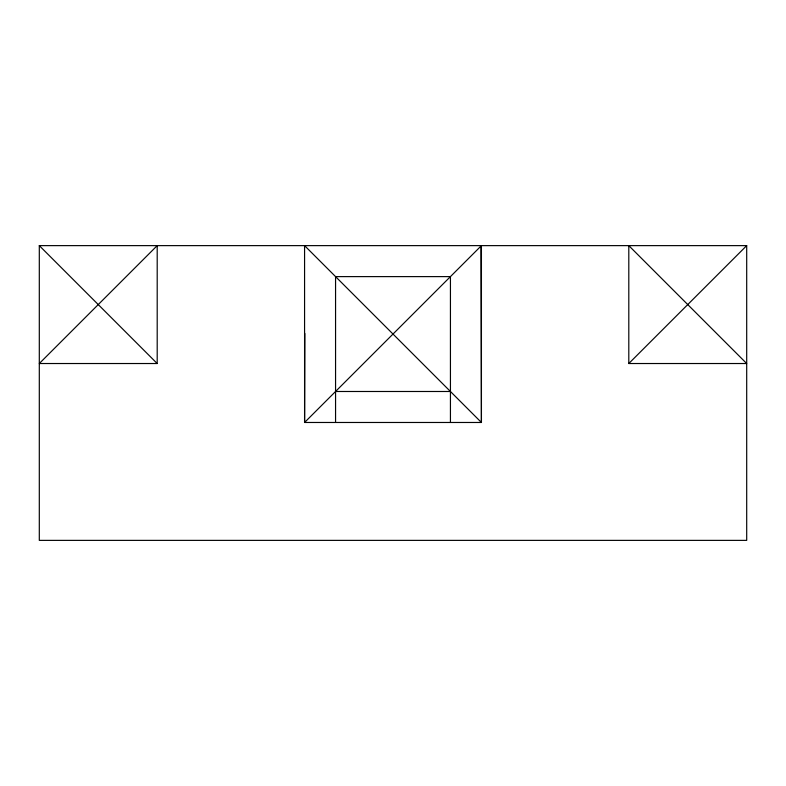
<?xml version="1.0" encoding="UTF-8"?>
<svg xmlns="http://www.w3.org/2000/svg" width="786" height="786" viewBox="0 0 786 786"><rect width="100%" height="100%" fill="white"/><g stroke="black" fill="none" stroke-linecap="round" stroke-linejoin="round"><path stroke-width="1.18" d="M304.821 333.441L304.575 422.475L481.425 422.475L481.425 245.625L304.575 422.475L304.575 245.625L481.425 422.475L480.944 245.625M628.8 363.525L628.8 245.625L746.7 363.525L628.8 363.525L746.7 245.625L746.7 540.375L39.3 540.375L39.3 245.625L746.7 245.625M157.2 363.525L39.3 363.525L157.2 245.625L157.2 363.525L39.3 245.625M335.563 391.487L450.437 391.487M450.437 422.475L450.437 276.613L335.563 276.613L335.563 422.475"/></g></svg>
